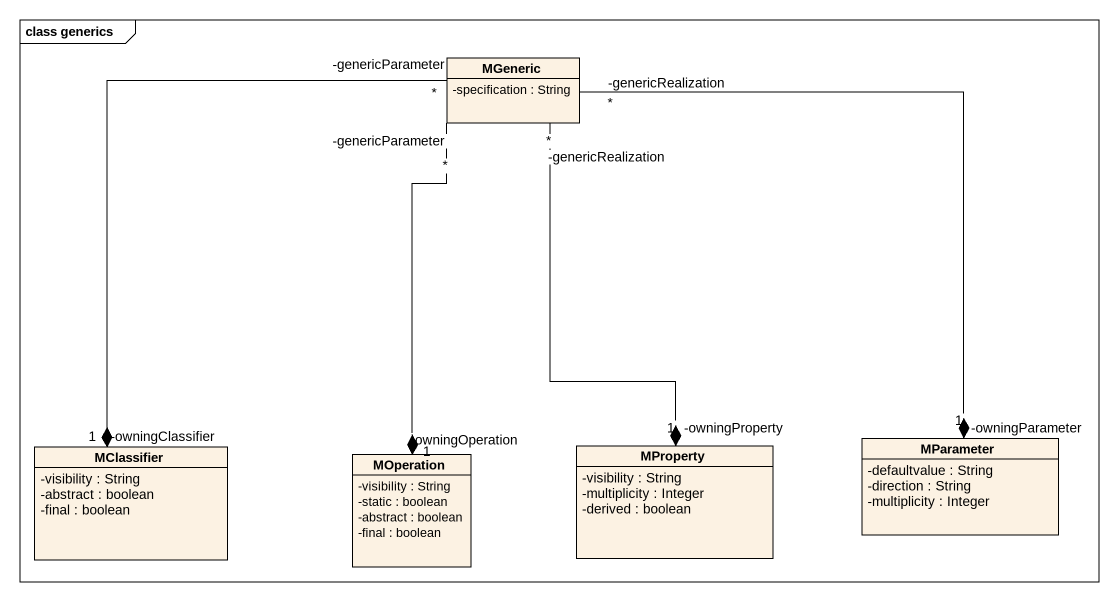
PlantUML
@startuml
mainframe class generics
hide circle
hide empty members
skinparam classAttributeIconSize 0
class MGeneric {
  -specification : String
}
class MClassifier {
  -visibility : String
  -abstract : boolean
  -final : boolean
}
class MProperty {
  -visibility : String
  -multiplicity : Integer
  -derived : boolean
}
class MParameter {
  -defaultvalue : String
  -direction : String
  -multiplicity : Integer
}
class MOperation {
  -visibility : String
  -static : boolean
  -abstract : boolean
  -final : boolean
}
MClassifier "-owningClassifier\n1" *-up- "-genericParameter\n*" MGeneric
MProperty "-owningProperty\n1" *-up- "-genericRealization\n*" MGeneric
MParameter "-owningParameter\n1" *-up- "-genericRealization\n*" MGeneric
MOperation "-owningOperation\n1" *-up- "-genericParameter\n*" MGeneric
@enduml
